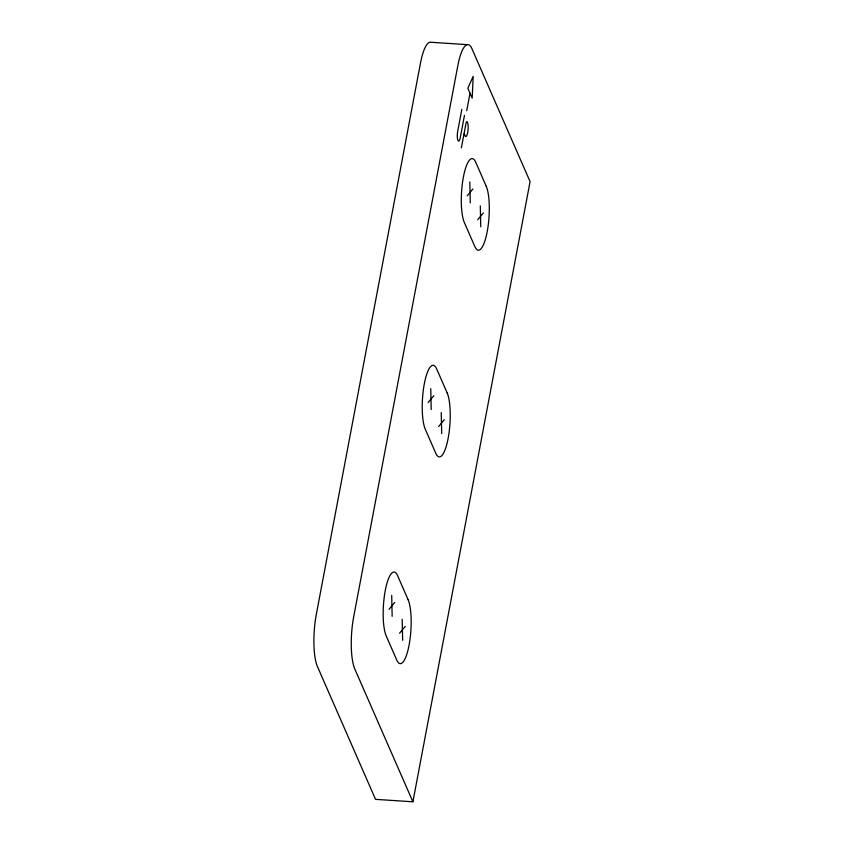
<?xml version="1.0" encoding="UTF-8"?>
<svg xmlns="http://www.w3.org/2000/svg" width="844" height="844" viewBox="0 0 844 844"><rect width="100%" height="100%" fill="white"/><g stroke="black" fill="none" stroke-linecap="round" stroke-linejoin="round"><path stroke-width="1.27" d="M461.816 109.456L457.68 131.358A6.689 1.677 -86.3 0 0 457.87 140.336A6.689 1.677 -86.3 0 0 460.318 137.393L464.453 115.48M466.7 110.754L470.013 93.199L472.176 98.136L473.21 76.298L467.85 88.261L469.865 92.851M461.362 147.89L465.962 123.562A3.629 0.907 -86.3 0 1 467.281 121.958L467.513 122.475A7.459 1.878 -86.3 0 1 467.724 132.476A7.459 1.878 -86.3 0 1 465.002 135.757L464.211 133.964M412.906 801.8L530.085 181.629L471.944 48.741A38.687 9.727 -86.3 0 0 457.807 65.769L353.647 617.027A38.687 9.727 -86.3 0 0 354.765 668.912L412.906 801.8L375.538 799.352L317.397 666.465A38.687 9.727 -86.3 0 1 316.278 614.58L420.439 63.321A38.687 9.727 -86.3 0 1 429.891 42.2L467.259 44.648M467.196 195.85L472.904 188.972M477.683 219.809L483.39 212.931M428.13 402.567L433.837 395.688M438.616 426.536L444.324 419.658M389.073 609.294L394.781 602.416M399.56 633.253L405.268 626.375M480.31 205.894L480.763 226.846M469.823 181.935L470.277 202.887M441.243 412.621L441.697 433.573M430.767 388.651L431.21 409.604M402.187 619.338L402.641 640.29M391.7 595.379L392.154 616.331M486.228 186.229L475.742 162.259A33.855 8.503 -86.3 0 0 463.377 177.156A33.855 8.503 -86.3 0 0 464.348 222.552L474.834 246.522A33.855 8.503 -86.3 0 0 487.21 231.625A33.855 8.503 -86.3 0 0 486.228 186.229M447.172 392.945L436.686 368.986A33.855 8.503 -86.3 0 0 424.31 383.883A33.855 8.503 -86.3 0 0 425.292 429.279L435.778 453.239A33.855 8.503 -86.3 0 0 448.143 438.342A33.855 8.503 -86.3 0 0 447.172 392.945M408.106 599.673L397.619 575.703A33.855 8.503 -86.3 0 0 385.254 590.6A33.855 8.503 -86.3 0 0 386.236 635.996L396.712 659.966A33.855 8.503 -86.3 0 0 409.087 645.069A33.855 8.503 -86.3 0 0 408.106 599.673"/></g></svg>
